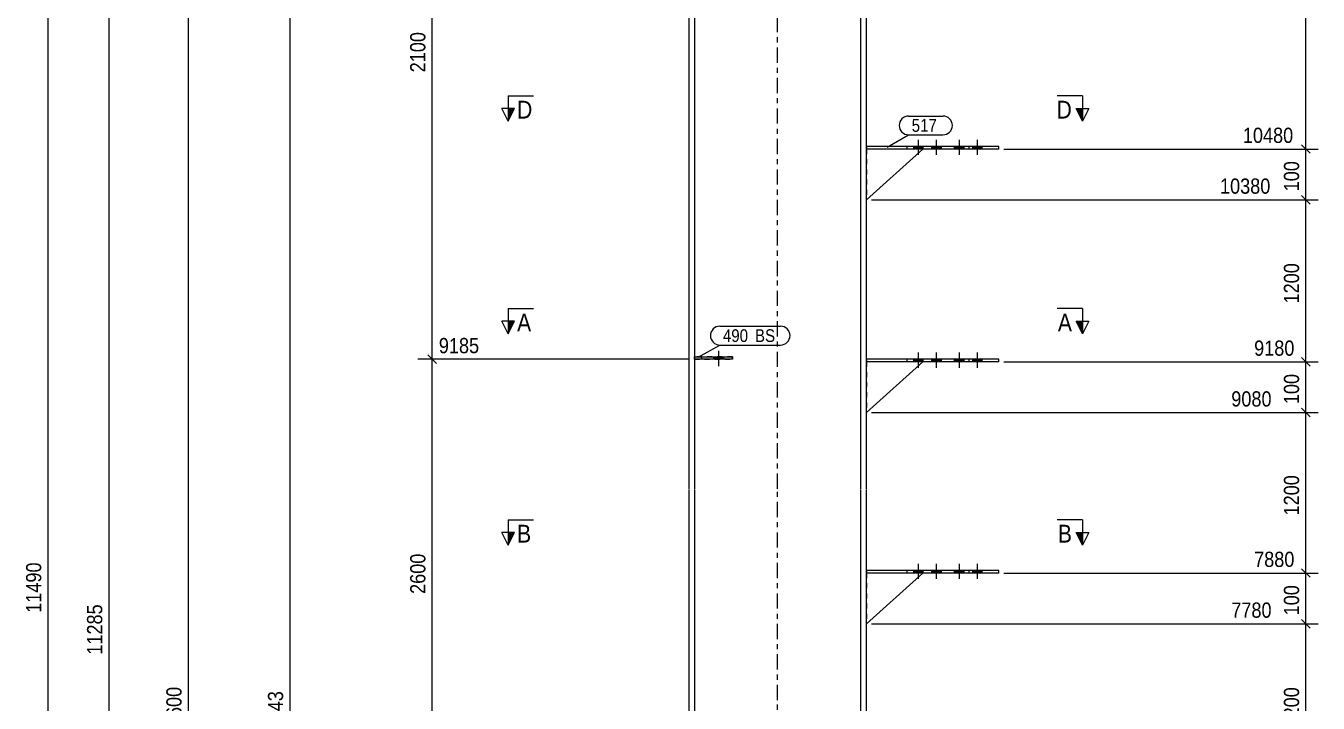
# Model space of a CAD drawing. Header units: millimetres. Extents: x 2 to 825, y 1 to 579.
# Drawn here: x 226.7 to 481.1, y 303.6 to 436.9 of the extents above; entities that cross this region are included whole.
import ezdxf

# ---------------------------------------------------------------- set-up
doc = ezdxf.new("R2010")
doc.units = ezdxf.units.MM
for name, pattern in [('XKITLINE00', [0]), ('XKITLINE01', [4, 1, -1, 1, -1]), ('XKITLINE02', [4, 2, -2]), ('XKITLINE03', [6, 3, -1, 1, -1])]:
    doc.linetypes.add(name, pattern=pattern)
for name, color, linetype, lineweight in [('Bolt', 3, 'Continuous', 0), ('Dimensions', 7, 'Continuous', 0), ('Part', 2, 'Continuous', 0), ('PartMark', 7, 'Continuous', 0), ('Section', 6, 'Continuous', 0)]:
    doc.layers.add(name, color=color, linetype=linetype, lineweight=lineweight)
doc.styles.add('ARIAL', font='ARIAL.TTF')

# ---------------------------------------------------------------- blocks, each defined once
blk = doc.blocks.new('*A25')
at = {"layer": 'Bolt'}
for points in [[(403.25, 329.71), (403.25, 329.21), (401.37, 329.21), (401.37, 329.71)], [(406.82, 329.71), (406.82, 329.21), (404.94, 329.21), (404.94, 329.71)], [(411.3, 329.71), (411.3, 329.21), (409.42, 329.21), (409.42, 329.71)], [(414.87, 329.71), (414.87, 329.21), (413, 329.21), (413, 329.71)]]:
    blk.add_hatch(color=3, dxfattribs=at).paths.add_polyline_path(points, flags=17)
at = {"layer": 'Bolt', "color": 3, "linetype": 'XKITLINE00', "lineweight": 0}
for p, q in [((402.31, 331.05), (402.31, 328.05)), ((405.88, 331.05), (405.88, 328.05)), ((410.36, 331.05), (410.36, 328.05)), ((413.93, 331.05), (413.93, 328.05)), ((401.37, 329.71), (401.37, 329.21)), ((403.25, 329.71), (403.25, 329.21)), ((404.94, 329.71), (404.94, 329.21)), ((406.82, 329.71), (406.82, 329.21)), ((409.42, 329.71), (409.42, 329.21)), ((411.3, 329.71), (411.3, 329.21)), ((413, 329.71), (413, 329.21)), ((414.87, 329.71), (414.87, 329.21))]:
    blk.add_line(p, q, dxfattribs=at)
blk = doc.blocks.new('*A27')
at = {"layer": 'Bolt'}
for points in [[(403.25, 371.29), (403.25, 370.79), (401.37, 370.79), (401.37, 371.29)], [(406.82, 371.29), (406.82, 370.79), (404.94, 370.79), (404.94, 371.29)], [(411.3, 371.29), (411.3, 370.79), (409.42, 370.79), (409.42, 371.29)], [(414.87, 371.29), (414.87, 370.79), (413, 370.79), (413, 371.29)]]:
    blk.add_hatch(color=3, dxfattribs=at).paths.add_polyline_path(points, flags=17)
at = {"layer": 'Bolt', "color": 3, "linetype": 'XKITLINE00', "lineweight": 0}
for p, q in [((402.31, 372.63), (402.31, 369.63)), ((405.88, 372.63), (405.88, 369.63)), ((410.36, 372.63), (410.36, 369.63)), ((413.93, 372.63), (413.93, 369.63)), ((401.37, 371.29), (401.37, 370.79)), ((403.25, 371.29), (403.25, 370.79)), ((404.94, 371.29), (404.94, 370.79)), ((406.82, 371.29), (406.82, 370.79)), ((409.42, 371.29), (409.42, 370.79)), ((411.3, 371.29), (411.3, 370.79)), ((413, 371.29), (413, 370.79)), ((414.87, 371.29), (414.87, 370.79))]:
    blk.add_line(p, q, dxfattribs=at)
blk = doc.blocks.new('*A28')
at = {"layer": 'Bolt', "color": 3, "linetype": 'XKITLINE02', "lineweight": 0}
for p, q in [((362.08, 371.29), (362.08, 371.79)), ((363.06, 369.94), (363.06, 372.94)), ((364.04, 371.29), (364.04, 371.79))]:
    blk.add_line(p, q, dxfattribs=at)
blk = doc.blocks.new('*A30')
at = {"layer": 'Bolt'}
for points in [[(403.25, 413.19), (403.25, 412.69), (401.37, 412.69), (401.37, 413.19)], [(406.82, 413.19), (406.82, 412.69), (404.94, 412.69), (404.94, 413.19)], [(411.3, 413.19), (411.3, 412.69), (409.42, 412.69), (409.42, 413.19)], [(414.87, 413.19), (414.87, 412.69), (413, 412.69), (413, 413.19)]]:
    blk.add_hatch(color=3, dxfattribs=at).paths.add_polyline_path(points, flags=17)
at = {"layer": 'Bolt', "color": 3, "linetype": 'XKITLINE00', "lineweight": 0}
for p, q in [((401.37, 413.19), (401.37, 412.69)), ((402.31, 414.53), (402.31, 411.53)), ((403.25, 413.19), (403.25, 412.69)), ((404.94, 413.19), (404.94, 412.69)), ((405.88, 414.53), (405.88, 411.53)), ((406.82, 413.19), (406.82, 412.69)), ((409.42, 413.19), (409.42, 412.69)), ((410.36, 414.53), (410.36, 411.53)), ((411.3, 413.19), (411.3, 412.69)), ((413, 413.19), (413, 412.69)), ((413.93, 414.53), (413.93, 411.53)), ((414.87, 413.19), (414.87, 412.69))]:
    blk.add_line(p, q, dxfattribs=at)
blk = doc.blocks.new('*A31')
at = {"layer": 'Bolt'}
for points in [[(403.25, 413.19), (403.25, 412.69), (401.37, 412.69), (401.37, 413.19)], [(406.82, 413.19), (406.82, 412.69), (404.94, 412.69), (404.94, 413.19)], [(411.3, 413.19), (411.3, 412.69), (409.42, 412.69), (409.42, 413.19)], [(414.87, 413.19), (414.87, 412.69), (413, 412.69), (413, 413.19)]]:
    blk.add_hatch(color=3, dxfattribs=at).paths.add_polyline_path(points, flags=17)
at = {"layer": 'Bolt', "color": 3, "linetype": 'XKITLINE00', "lineweight": 0}
for p, q in [((401.37, 413.19), (401.37, 412.69)), ((402.31, 414.53), (402.31, 411.53)), ((403.25, 413.19), (403.25, 412.69)), ((404.94, 413.19), (404.94, 412.69)), ((405.88, 414.53), (405.88, 411.53)), ((406.82, 413.19), (406.82, 412.69)), ((409.42, 413.19), (409.42, 412.69)), ((410.36, 414.53), (410.36, 411.53)), ((411.3, 413.19), (411.3, 412.69)), ((413, 413.19), (413, 412.69)), ((413.93, 414.53), (413.93, 411.53)), ((414.87, 413.19), (414.87, 412.69))]:
    blk.add_line(p, q, dxfattribs=at)
blk = doc.blocks.new('*A32')
at = {"layer": 'Bolt'}
blk.add_hatch(color=3, dxfattribs=at).paths.add_polyline_path([(362.08, 371.29), (362.08, 371.79), (364.04, 371.79), (364.04, 371.29)], flags=17)
at = {"layer": 'Bolt', "color": 3, "linetype": 'XKITLINE00', "lineweight": 0}
for p, q in [((362.08, 371.29), (362.08, 371.79)), ((363.06, 369.94), (363.06, 372.94)), ((364.04, 371.29), (364.04, 371.79))]:
    blk.add_line(p, q, dxfattribs=at)
blk = doc.blocks.new('*A35')
at = {"layer": 'Part', "color": 7, "linetype": 'XKITLINE03', "lineweight": 0}
for p, q in [((374.66, 387.69), (374.66, 501.33)), ((374.66, 345.79), (374.66, 387.59)), ((374.66, 304.21), (374.66, 345.69)), ((374.66, 262.31), (374.66, 304.11))]:
    blk.add_line(p, q, dxfattribs=at)
at = {"layer": 'Part', "color": 2, "linetype": 'XKITLINE00', "lineweight": 0}
for p, q in [((391.06, 387.69), (391.06, 489.6)), ((392.16, 387.69), (392.16, 489.49)), ((357.16, 464.2), (357.16, 387.69)), ((358.26, 464.09), (358.26, 387.69)), ((357.16, 387.59), (357.16, 345.79)), ((358.26, 387.59), (358.26, 345.79)), ((391.06, 345.79), (391.06, 387.59)), ((392.16, 345.79), (392.16, 387.59)), ((357.16, 345.69), (357.16, 304.21)), ((358.26, 345.69), (358.26, 304.21)), ((391.06, 304.21), (391.06, 345.69)), ((392.16, 304.21), (392.16, 345.69)), ((357.16, 304.11), (357.16, 262.31)), ((358.26, 304.11), (358.26, 262.31)), ((391.06, 262.31), (391.06, 304.11)), ((392.16, 262.31), (392.16, 304.11))]:
    blk.add_line(p, q, dxfattribs=at)
blk = doc.blocks.new('*A52')
at = {"layer": 'Part', "color": 2, "linetype": 'XKITLINE00', "lineweight": 0}
blk.add_line((392.16, 319.21), (403.23, 329.21), dxfattribs=at)
at = {"layer": 'Part', "color": 7, "linetype": 'XKITLINE01', "lineweight": 0}
for p, q in [((392.16, 329.21), (392.16, 319.21)), ((403.23, 329.21), (392.16, 329.21))]:
    blk.add_line(p, q, dxfattribs=at)
blk = doc.blocks.new('*A53')
at = {"layer": 'Part', "color": 2, "linetype": 'XKITLINE00', "lineweight": 0}
for p, q in [((418.18, 329.71), (392.16, 329.71)), ((418.18, 329.21), (392.16, 329.21)), ((400.18, 329.21), (400.18, 329.71)), ((412.38, 329.21), (412.38, 329.71)), ((418.18, 329.21), (418.18, 329.71))]:
    blk.add_line(p, q, dxfattribs=at)
at = {"layer": 'Part', "color": 7, "linetype": 'XKITLINE01', "lineweight": 0}
for p, q in [((392.16, 329.71), (392.16, 329.21)), ((392.16, 329.21), (392.16, 329.71)), ((401.51, 329.21), (401.51, 329.71))]:
    blk.add_line(p, q, dxfattribs=at)
blk = doc.blocks.new('*A55')
at = {"layer": 'Part', "color": 2, "linetype": 'XKITLINE00', "lineweight": 0}
blk.add_line((392.16, 360.79), (403.23, 370.79), dxfattribs=at)
at = {"layer": 'Part', "color": 7, "linetype": 'XKITLINE01', "lineweight": 0}
for p, q in [((392.16, 370.79), (392.16, 360.79)), ((403.23, 370.79), (392.16, 370.79))]:
    blk.add_line(p, q, dxfattribs=at)
blk = doc.blocks.new('*A56')
at = {"layer": 'Part', "color": 2, "linetype": 'XKITLINE00', "lineweight": 0}
for p, q in [((418.18, 371.29), (392.16, 371.29)), ((418.18, 370.79), (392.16, 370.79)), ((400.18, 370.79), (400.18, 371.29)), ((412.38, 370.79), (412.38, 371.29)), ((418.18, 370.79), (418.18, 371.29))]:
    blk.add_line(p, q, dxfattribs=at)
at = {"layer": 'Part', "color": 7, "linetype": 'XKITLINE01', "lineweight": 0}
for p, q in [((392.16, 371.29), (392.16, 370.79)), ((392.16, 370.79), (392.16, 371.29)), ((401.51, 370.79), (401.51, 371.29))]:
    blk.add_line(p, q, dxfattribs=at)
blk = doc.blocks.new('*A57')
at = {"layer": 'Part', "color": 7, "linetype": 'XKITLINE01', "lineweight": 0}
for p, q in [((365.76, 371.79), (358.26, 371.79)), ((358.26, 371.79), (358.26, 371.29)), ((359.76, 371.29), (359.76, 371.79)), ((365.76, 371.29), (365.76, 371.79)), ((358.26, 371.29), (365.76, 371.29))]:
    blk.add_line(p, q, dxfattribs=at)
blk = doc.blocks.new('*A59')
at = {"layer": 'Part', "color": 2, "linetype": 'XKITLINE00', "lineweight": 0}
blk.add_line((392.16, 402.69), (403.23, 412.69), dxfattribs=at)
at = {"layer": 'Part', "color": 7, "linetype": 'XKITLINE01', "lineweight": 0}
for p, q in [((392.16, 412.69), (392.16, 402.69)), ((403.23, 412.69), (392.16, 412.69))]:
    blk.add_line(p, q, dxfattribs=at)
blk = doc.blocks.new('*A60')
at = {"layer": 'Part', "color": 2, "linetype": 'XKITLINE00', "lineweight": 0}
for p, q in [((418.18, 413.19), (392.16, 413.19)), ((418.18, 412.69), (392.16, 412.69)), ((400.18, 412.69), (400.18, 413.19)), ((412.38, 412.69), (412.38, 413.19)), ((418.18, 412.69), (418.18, 413.19))]:
    blk.add_line(p, q, dxfattribs=at)
at = {"layer": 'Part', "color": 7, "linetype": 'XKITLINE01', "lineweight": 0}
for p, q in [((392.16, 413.19), (392.16, 412.69)), ((392.16, 412.69), (392.16, 413.19)), ((401.51, 412.69), (401.51, 413.19))]:
    blk.add_line(p, q, dxfattribs=at)
blk = doc.blocks.new('*A61')
at = {"layer": 'Part', "color": 2, "linetype": 'XKITLINE00', "lineweight": 0}
for p, q in [((358.26, 371.79), (365.76, 371.79)), ((365.76, 371.79), (365.76, 371.29)), ((365.76, 371.29), (358.26, 371.29))]:
    blk.add_line(p, q, dxfattribs=at)
at = {"layer": 'Part', "color": 7, "linetype": 'XKITLINE01', "lineweight": 0}
for p, q in [((358.26, 371.29), (358.26, 371.79)), ((359.76, 371.29), (359.76, 371.79))]:
    blk.add_line(p, q, dxfattribs=at)
blk = doc.blocks.new('*A183')
at = {"layer": 'Dimensions', "color": 7, "linetype": 'XKITLINE00', "lineweight": 0}
blk.add_line((231.05, 142.23), (231.05, 511.68), dxfattribs=at)
at = {"layer": 'Dimensions', "color": 3, "style": 'ARIAL', "width": 0.85}
blk.add_text('11490', height=3, rotation=90.0002, dxfattribs=at).set_placement((229.7, 321.39))
blk = doc.blocks.new('*A188')
at = {"layer": 'Dimensions', "color": 7, "linetype": 'XKITLINE00', "lineweight": 0}
blk.add_line((243.05, 144.23), (243.05, 493.18), dxfattribs=at)
at = {"layer": 'Dimensions', "color": 3, "style": 'ARIAL', "width": 0.85}
blk.add_text('11285', height=3, rotation=90.0002, dxfattribs=at).set_placement((241.7, 313.14))
blk = doc.blocks.new('*A190')
at = {"layer": 'Dimensions', "color": 7, "linetype": 'XKITLINE00', "lineweight": 0}
blk.add_line((278.66, 144.23), (278.66, 458.99), dxfattribs=at)
at = {"layer": 'Dimensions', "color": 3, "style": 'ARIAL', "width": 0.85}
blk.add_text('10943', height=3, rotation=90.0002, dxfattribs=at).set_placement((277.31, 296.05))
blk = doc.blocks.new('*A193')
at = {"layer": 'Dimensions', "color": 7, "linetype": 'XKITLINE00', "lineweight": 0}
for p, q in [((305.81, 494.03), (307.51, 492.33)), ((356.16, 493.18), (303.81, 493.18)), ((306.66, 371.29), (306.66, 493.18)), ((305.81, 372.14), (307.51, 370.45)), ((357.26, 371.29), (303.81, 371.29))]:
    blk.add_line(p, q, dxfattribs=at)
at = {"layer": 'Dimensions', "color": 3}
for p in [(306.66, 493.18), (306.66, 371.29)]:
    blk.add_point(p, dxfattribs=at)
at = {"layer": 'Dimensions', "color": 3, "style": 'ARIAL', "width": 0.85}
blk.add_text('11285', height=3, dxfattribs=at).set_placement((307.96, 494.38))
blk.add_text('2100', height=3, rotation=90.0002, dxfattribs=at).set_placement((305.31, 427.79))
blk = doc.blocks.new('*A200')
at = {"layer": 'Dimensions', "color": 7, "linetype": 'XKITLINE00', "lineweight": 0}
for p, q in [((393.16, 319.21), (481.06, 319.21)), ((477.81, 320.06), (479.51, 318.37)), ((478.66, 287.31), (478.66, 319.21)), ((477.81, 288.16), (479.51, 286.47)), ((419.18, 287.31), (481.06, 287.31))]:
    blk.add_line(p, q, dxfattribs=at)
at = {"layer": 'Dimensions', "color": 3}
for p in [(478.66, 319.21), (478.66, 287.31)]:
    blk.add_point(p, dxfattribs=at)
at = {"layer": 'Dimensions', "color": 3, "style": 'ARIAL', "width": 0.85}
blk.add_text('7780', height=3, dxfattribs=at).set_placement((463.96, 320.41))
blk.add_text('1200', height=3, rotation=90.0002, dxfattribs=at).set_placement((477.31, 298.81))
blk = doc.blocks.new('*A201')
at = {"layer": 'Dimensions', "color": 7, "linetype": 'XKITLINE00', "lineweight": 0}
for p, q in [((419.18, 329.21), (481.06, 329.21)), ((477.81, 330.06), (479.51, 328.37)), ((478.66, 319.21), (478.66, 329.21)), ((393.16, 319.21), (481.06, 319.21)), ((477.81, 320.06), (479.51, 318.37))]:
    blk.add_line(p, q, dxfattribs=at)
at = {"layer": 'Dimensions', "color": 3}
for p in [(478.66, 329.21), (478.66, 319.21)]:
    blk.add_point(p, dxfattribs=at)
at = {"layer": 'Dimensions', "color": 3, "style": 'ARIAL', "width": 0.85}
blk.add_text('7880', height=3, dxfattribs=at).set_placement((468.46, 330.41))
blk.add_text('100', height=3, rotation=90.0002, dxfattribs=at).set_placement((477.31, 320.88))
blk = doc.blocks.new('*A202')
at = {"layer": 'Dimensions', "color": 7, "linetype": 'XKITLINE00', "lineweight": 0}
for p, q in [((477.81, 361.64), (479.51, 359.95)), ((393.16, 360.79), (481.06, 360.79)), ((478.66, 329.21), (478.66, 360.79)), ((419.18, 329.21), (481.06, 329.21)), ((477.81, 330.06), (479.51, 328.37))]:
    blk.add_line(p, q, dxfattribs=at)
at = {"layer": 'Dimensions', "color": 3}
for p in [(478.66, 360.79), (478.66, 329.21)]:
    blk.add_point(p, dxfattribs=at)
at = {"layer": 'Dimensions', "color": 3, "style": 'ARIAL', "width": 0.85}
blk.add_text('9080', height=3, dxfattribs=at).set_placement((463.96, 361.99))
blk.add_text('1200', height=3, rotation=90.0002, dxfattribs=at).set_placement((477.31, 340.55))
blk = doc.blocks.new('*A203')
at = {"layer": 'Dimensions', "color": 7, "linetype": 'XKITLINE00', "lineweight": 0}
for p, q in [((477.81, 371.64), (479.51, 369.95)), ((419.18, 370.79), (481.06, 370.79)), ((478.66, 360.79), (478.66, 370.79)), ((477.81, 361.64), (479.51, 359.95)), ((393.16, 360.79), (481.06, 360.79))]:
    blk.add_line(p, q, dxfattribs=at)
at = {"layer": 'Dimensions', "color": 3}
for p in [(478.66, 370.79), (478.66, 360.79)]:
    blk.add_point(p, dxfattribs=at)
at = {"layer": 'Dimensions', "color": 3, "style": 'ARIAL', "width": 0.85}
blk.add_text('9180', height=3, dxfattribs=at).set_placement((468.46, 371.99))
blk.add_text('100', height=3, rotation=90.0002, dxfattribs=at).set_placement((477.31, 362.46))
blk = doc.blocks.new('*A204')
at = {"layer": 'Dimensions', "color": 7, "linetype": 'XKITLINE00', "lineweight": 0}
for p, q in [((393.16, 402.69), (481.06, 402.69)), ((477.81, 403.54), (479.51, 401.85)), ((478.66, 370.79), (478.66, 402.69)), ((477.81, 371.64), (479.51, 369.95)), ((419.18, 370.79), (481.06, 370.79))]:
    blk.add_line(p, q, dxfattribs=at)
at = {"layer": 'Dimensions', "color": 3}
for p in [(478.66, 402.69), (478.66, 370.79)]:
    blk.add_point(p, dxfattribs=at)
at = {"layer": 'Dimensions', "color": 3, "style": 'ARIAL', "width": 0.85}
blk.add_text('10380', height=3, dxfattribs=at).set_placement((461.74, 403.89))
blk.add_text('1200', height=3, rotation=90.0002, dxfattribs=at).set_placement((477.31, 382.29))
blk = doc.blocks.new('*A205')
at = {"layer": 'Dimensions', "color": 7, "linetype": 'XKITLINE00', "lineweight": 0}
for p, q in [((419.18, 412.69), (481.06, 412.69)), ((477.81, 413.54), (479.51, 411.85)), ((478.66, 402.69), (478.66, 412.69)), ((393.16, 402.69), (481.06, 402.69)), ((477.81, 403.54), (479.51, 401.85))]:
    blk.add_line(p, q, dxfattribs=at)
at = {"layer": 'Dimensions', "color": 3}
for p in [(478.66, 412.69), (478.66, 402.69)]:
    blk.add_point(p, dxfattribs=at)
at = {"layer": 'Dimensions', "color": 3, "style": 'ARIAL', "width": 0.85}
blk.add_text('10480', height=3, dxfattribs=at).set_placement((466.24, 413.89))
blk.add_text('100', height=3, rotation=90.0002, dxfattribs=at).set_placement((477.31, 404.36))
blk = doc.blocks.new('*A206')
at = {"layer": 'Dimensions', "color": 7, "linetype": 'XKITLINE00', "lineweight": 0}
for p, q in [((393.16, 474.7), (481.06, 474.7)), ((477.81, 475.55), (479.51, 473.85)), ((478.66, 412.69), (478.66, 474.7)), ((419.18, 412.69), (481.06, 412.69)), ((477.81, 413.54), (479.51, 411.85))]:
    blk.add_line(p, q, dxfattribs=at)
at = {"layer": 'Dimensions', "color": 3}
for p in [(478.66, 474.7), (478.66, 412.69)]:
    blk.add_point(p, dxfattribs=at)
at = {"layer": 'Dimensions', "color": 3, "style": 'ARIAL', "width": 0.85}
blk.add_text('11100', height=3, dxfattribs=at).set_placement((461.74, 475.9))
blk.add_text('620', height=3, rotation=90.0002, dxfattribs=at).set_placement((477.31, 440.36))
blk = doc.blocks.new('*A226')
at = {"layer": 'PartMark', "color": 7, "linetype": 'XKITLINE00', "lineweight": 0}
for p, q in [((400.44, 419.18), (407.2, 419.18)), ((396.19, 413.08), (400.44, 415.48)), ((400.44, 415.48), (407.2, 415.48))]:
    blk.add_line(p, q, dxfattribs=at)
for centre, start, end in [((400.44, 417.33), 90, 270), ((407.2, 417.33), 270, 90)]:
    blk.add_arc(centre, 1.85, start, end, dxfattribs=at)
at = {"layer": 'PartMark', "color": 3, "style": 'ARIAL', "width": 0.85}
blk.add_text('517', height=2.5, dxfattribs=at).set_placement((401.04, 416.08))
blk = doc.blocks.new('*A237')
at = {"layer": 'PartMark', "color": 7, "linetype": 'XKITLINE00', "lineweight": 0}
for p, q in [((363.28, 377.8), (375.24, 377.8)), ((359.04, 371.71), (363.28, 374.1)), ((363.28, 374.1), (375.24, 374.1))]:
    blk.add_line(p, q, dxfattribs=at)
for centre, start, end in [((363.28, 375.95), 90, 270), ((375.24, 375.95), 270, 90)]:
    blk.add_arc(centre, 1.85, start, end, dxfattribs=at)
at = {"layer": 'PartMark', "color": 3, "style": 'ARIAL', "width": 0.85}
for s, p in [('490', (363.88, 374.7)), ('BS', (370.19, 374.7))]:
    blk.add_text(s, height=2.5, dxfattribs=at).set_placement(p)
blk = doc.blocks.new('*A241')
at = {"layer": 'Section'}
for points in [[(322.86, 378.79), (321.61, 376.29), (321.61, 378.79)], [(434.68, 378.79), (434.68, 376.29), (433.43, 378.79)]]:
    blk.add_hatch(color=3, dxfattribs=at).paths.add_polyline_path(points, flags=17)
at = {"layer": 'Section', "color": 1, "linetype": 'XKITLINE00', "lineweight": 0}
for p, q in [((321.61, 381.29), (326.61, 381.29)), ((321.61, 381.29), (321.61, 376.29)), ((434.68, 381.29), (429.68, 381.29)), ((434.68, 381.29), (434.68, 376.29))]:
    blk.add_line(p, q, dxfattribs=at)
at = {"layer": 'Section', "color": 3, "linetype": 'XKITLINE00', "lineweight": 0}
for p, q in [((321.61, 376.29), (320.36, 378.79)), ((322.86, 378.79), (320.36, 378.79)), ((321.61, 376.29), (322.86, 378.79)), ((433.43, 378.79), (435.93, 378.79)), ((434.68, 376.29), (433.43, 378.79)), ((435.93, 378.79), (434.68, 376.29))]:
    blk.add_line(p, q, dxfattribs=at)
at = {"layer": 'Section', "color": 7, "style": 'ARIAL', "width": 0.85}
for p in [(323.36, 376.79), (429.82, 376.79)]:
    blk.add_text('A', height=3.5, dxfattribs=at).set_placement(p)
blk = doc.blocks.new('*A246')
at = {"layer": 'Section'}
for points in [[(322.86, 420.69), (321.61, 418.19), (321.61, 420.69)], [(434.68, 420.69), (434.68, 418.19), (433.43, 420.69)]]:
    blk.add_hatch(color=3, dxfattribs=at).paths.add_polyline_path(points, flags=17)
at = {"layer": 'Section', "color": 1, "linetype": 'XKITLINE00', "lineweight": 0}
for p, q in [((321.61, 423.19), (326.61, 423.19)), ((321.61, 423.19), (321.61, 418.19)), ((434.68, 423.19), (429.68, 423.19)), ((434.68, 423.19), (434.68, 418.19))]:
    blk.add_line(p, q, dxfattribs=at)
at = {"layer": 'Section', "color": 3, "linetype": 'XKITLINE00', "lineweight": 0}
for p, q in [((321.61, 418.19), (320.36, 420.69)), ((322.86, 420.69), (320.36, 420.69)), ((321.61, 418.19), (322.86, 420.69)), ((433.43, 420.69), (435.93, 420.69)), ((434.68, 418.19), (433.43, 420.69)), ((435.93, 420.69), (434.68, 418.19))]:
    blk.add_line(p, q, dxfattribs=at)
at = {"layer": 'Section', "color": 7, "style": 'ARIAL', "width": 0.85}
for p in [(323.36, 418.69), (429.56, 418.69)]:
    blk.add_text('D', height=3.5, dxfattribs=at).set_placement(p)
blk = doc.blocks.new('*A247')
at = {"layer": 'Section'}
for points in [[(322.86, 337.21), (321.61, 334.71), (321.61, 337.21)], [(434.68, 337.21), (434.68, 334.71), (433.43, 337.21)]]:
    blk.add_hatch(color=3, dxfattribs=at).paths.add_polyline_path(points, flags=17)
at = {"layer": 'Section', "color": 1, "linetype": 'XKITLINE00', "lineweight": 0}
for p, q in [((321.61, 339.71), (326.61, 339.71)), ((321.61, 339.71), (321.61, 334.71)), ((434.68, 339.71), (429.68, 339.71)), ((434.68, 339.71), (434.68, 334.71))]:
    blk.add_line(p, q, dxfattribs=at)
at = {"layer": 'Section', "color": 3, "linetype": 'XKITLINE00', "lineweight": 0}
for p, q in [((321.61, 334.71), (320.36, 337.21)), ((322.86, 337.21), (320.36, 337.21)), ((321.61, 334.71), (322.86, 337.21)), ((433.43, 337.21), (435.93, 337.21)), ((434.68, 334.71), (433.43, 337.21)), ((435.93, 337.21), (434.68, 334.71))]:
    blk.add_line(p, q, dxfattribs=at)
at = {"layer": 'Section', "color": 7, "style": 'ARIAL', "width": 0.85}
for p in [(323.36, 335.21), (429.82, 335.21)]:
    blk.add_text('B', height=3.5, dxfattribs=at).set_placement(p)
blk = doc.blocks.new('*A249')
at = {"layer": 'Dimensions', "color": 7, "linetype": 'XKITLINE00', "lineweight": 0}
blk.add_line((258.66, 162.23), (258.66, 442.69), dxfattribs=at)
at = {"layer": 'Dimensions', "color": 3, "style": 'ARIAL', "width": 0.85}
blk.add_text('10600', height=3, rotation=90.0002, dxfattribs=at).set_placement((257.31, 296.9))
blk = doc.blocks.new('*A252')
at = {"layer": 'Dimensions', "color": 7, "linetype": 'XKITLINE00', "lineweight": 0}
for p, q in [((305.81, 372.14), (307.51, 370.45)), ((357.26, 371.29), (303.81, 371.29)), ((306.66, 287.81), (306.66, 371.29)), ((357.26, 287.81), (303.81, 287.81)), ((305.81, 288.66), (307.51, 286.97))]:
    blk.add_line(p, q, dxfattribs=at)
at = {"layer": 'Dimensions', "color": 3}
for p in [(306.66, 371.29), (306.66, 287.81)]:
    blk.add_point(p, dxfattribs=at)
at = {"layer": 'Dimensions', "color": 3, "style": 'ARIAL', "width": 0.85}
blk.add_text('9185', height=3, dxfattribs=at).set_placement((307.96, 372.49))
blk.add_text('2600', height=3, rotation=90.0002, dxfattribs=at).set_placement((305.31, 325.1))

msp = doc.modelspace()

# ---------------------------------------------------------------- block references
at = {"lineweight": 0}
for name in ['*A183', '*A193', '*A188', '*A206', '*A190', '*A249', '*A246', '*A226', '*A205', '*A60', '*A59', '*A30', '*A31', '*A204', '*A241', '*A237', '*A252', '*A203', '*A57', '*A61', '*A28', '*A32', '*A27', '*A56', '*A55', '*A202', '*A247', '*A201', '*A25', '*A53', '*A52', '*A200']:
    msp.add_blockref(name, (0, 0), dxfattribs=at)
at = {"layer": 'Part', "lineweight": 0}
msp.add_blockref('*A35', (0, 0), dxfattribs=at)

doc.saveas('drawing.dxf')
